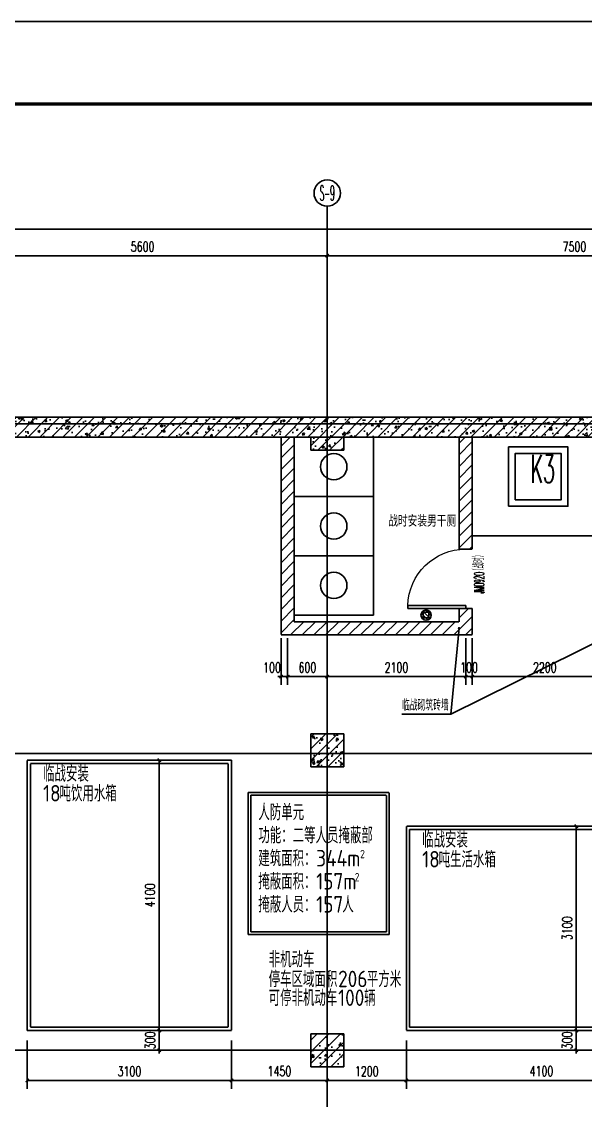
# Model space of a CAD drawing. Extents: x 0 to 2037025, y -2738621 to 0.
# Drawn here: x 983848 to 992400, y -1365223 to -1348863 of the extents above; entities that cross this region are included whole.
import ezdxf
from ezdxf.enums import TextEntityAlignment as Align

# ---------------------------------------------------------------- set-up
doc = ezdxf.new("R2010")
doc.units = 0
doc.header["$LTSCALE"] = 10
doc.header["$MEASUREMENT"] = 0
doc.linetypes.add('DASH', pattern=[0.35, 0.25, -0.1])
doc.linetypes.add('DOTE', pattern=[2.42, 2, -0.2, 0.02, -0.2])
for name, color, linetype in [('AXIS', 3, 'Continuous'), ('AXIS_TEXT', 7, 'Continuous'), ('COLUMN', 4, 'Continuous'), ('DOTE', 1, 'DOTE'), ('GPS-人防排水', 4, 'Continuous'), ('PUB_HATCH', 252, 'Continuous'), ('PUB_TEXT', 7, 'Continuous'), ('PUB_TITLE', 4, 'Continuous'), ('WALL', 4, 'Continuous'), ('water', 2, 'Continuous'), ('Z-战时开', 44, 'Continuous'), ('人防-平时', 170, 'Continuous'), ('人防-砌筑墙', 4, 'Continuous'), ('图框', 142, 'Continuous'), ('批量导出图层', 1, 'Continuous')]:
    doc.layers.add(name, color=color, linetype=linetype)
doc.styles.add('_TCH_AXIS', font='COMPLEX', dxfattribs={"bigfont": 'GBCBIG'})
doc.styles.add('_TCH_DIM', font='SIMPLEX.shx', dxfattribs={"width": 0.7, "bigfont": 'GBCBIG.shx'})
doc.styles.add('_TCH_DIM_T3', font='simplex_.ttf', dxfattribs={"width": 0.705882, "bigfont": 'GBCBIG'})
doc.styles.add('_TCH_DIM_T3_T3', font='SIMPLEX', dxfattribs={"width": 0.49827, "bigfont": 'GBCBIG'})
doc.styles.add('COMPLEX', font='COMPLEX')
doc.styles.add('HZ1', font='ZSM.shx', dxfattribs={"width": 0.7, "bigfont": 'HZTXT.shx'})
doc.styles.get("Standard").update_dxf_attribs({"font": 'gbenor.shx', "bigfont": 'gbcbig.shx'})
doc.dimstyles.new('_TCH_ARCH&&50', dxfattribs={"dimtxt": 148.75, "dimasz": 50, "dimexe": 125, "dimexo": 150, "dimgap": 63.125, "dimtad": 1, "dimdec": 0, "dimzin": 0, "dimdsep": 46, "dimtxsty": '_TCH_DIM_T3', "dimblk": 'ARCHTICK', "dimcen": 0.09, "dimclrt": 7, "dimazin": 2, "dimtfac": 1, "dimtdec": 0, "dimtix": 1, "dimtmove": 2, "dimatfit": 3, "dimfxl": 0, "dimtolj": 1, "dimtzin": 0, "dimarcsym": 0})
pattern_1 = [(45, (0, 0), (-88.388348, 88.388348), []), (50, (0, 0), (358.63009, -31.37607), [37.5, -412.5]), (355, (0, 0), (-69.37567, 376.09607), [30, -330]), (100.4514, (29.9, -2.6), (289.25469, 344.71977), [31.870095, -350.571056]), (46.1842, (0, 100), (533.62052, -82.75951), [56.25, -618.75]), (96.6356, (44.47, 93.1), (467.33135, 487.05894), [47.80514, -525.8565]), (351.1842, (0, 100), (467.33097, 487.0593), [45, -495]), (21, (50, 75), (298.453526, -201.309445), [37.5, -412.5]), (326, (50, 75), (121.657666, 362.57502), [30, -330]), (71.4514, (74.87, 58.22), (420.111314, 161.26525), [31.870095, -350.571056]), (37.5, (0, 0), (6.079928, 166.446927), [0, -326, 0, -335, 0, -331.25]), (7.5, (0, 0), (131.534769, 197.205856), [0, -191, 0, -318.5, 0, -126.25]), (327.5, (-111.5, 0), (266.911218, -11.277436), [0, -125, 0, -390, 0, -517.5]), (317.5, (-161.5, 0), (291.593085, 50.05249), [0, -162.5, 0, -259, 0, -367.5])]
pattern_2 = [(45, (0, 89.76), (-88.388383, 88.388383), [])]

# ---------------------------------------------------------------- blocks, each defined once
blk = doc.blocks.new('A$C3C2C7D95')
at = {"layer": 'Z-战时开'}
blk.add_lwpolyline([(-100, -900), (-100, 0), (-1300, 0), (-1300, -900)], close=True, dxfattribs=at)
blk.add_circle((-700, -450), 200, dxfattribs=at)
blk = doc.blocks.new('图框A0')
at = {"layer": '图框'}
blk.add_lwpolyline([(0, 0), (0, 84100), (118900, 84100), (118900, 0)], close=True, dxfattribs=at)
at = {"layer": '图框', "const_width": 100}
blk.add_lwpolyline([(2500, 1000), (117900, 1000), (117900, 83100), (2500, 83100)], close=True, dxfattribs=at)
blk = doc.blocks.new('防爆地漏')
at = {"layer": 'GPS-人防排水'}
h = blk.add_hatch(dxfattribs=at)
h.set_pattern_fill('ANSI31', color=256, scale=414.056448, angle=90, style=0)
h.set_pattern_definition([(135, (-302468.235, -1955036.53), (-36.5977653, -36.5977653), [])])
edge = h.paths.add_edge_path()
edge.add_arc((0, 0), 104, 90, 450)
for p, q in [((56, 59), (-59, 59)), ((-59, 59), (-59, -56)), ((56, -56), (56, 59)), ((-59, -56), (56, -56))]:
    blk.add_line(p, q, dxfattribs=at)
blk.add_circle((0, 0), 104, dxfattribs=at)
blk = doc.blocks.new('A$C3A9412D5')
at = {"layer": 'GPS-人防排水', "xscale": 0.75, "yscale": 0.75, "zscale": 0.75}
blk.add_blockref('防爆地漏', (14000, 10100), dxfattribs=at)
blk = doc.blocks.new('_ArchTick')
at = {"color": 0, "linetype": 'ByBlock', "const_width": 0.4}
blk.add_lwpolyline([(-0.5, -0.5), (0.5, 0.5)], dxfattribs=at)
blk = doc.blocks.new('*D330')
at = {"layer": 'Defpoints', "color": 0, "transparency": 16777216}
for p in [(991734, -1361063), (992262, -1361063), (991734, -1364163)]:
    blk.add_point(p, dxfattribs=at)
at = {"layer": 'Z-战时开', "color": 0, "lineweight": -2, "transparency": 16777216}
for p, q in [((991884, -1361063), (992387, -1361063)), ((992262, -1364163), (992262, -1361063)), ((991884, -1364163), (992387, -1364163))]:
    blk.add_line(p, q, dxfattribs=at)
at = {"layer": 'Z-战时开', "color": 0, "lineweight": -2, "transparency": 16777216, "xscale": 50, "yscale": 50, "zscale": 50}
for p, rotation in [((992262, -1361063), 90), ((992262, -1364163), 270)]:
    blk.add_blockref('_ArchTick', p, dxfattribs=dict(at, rotation=rotation))
at = {"layer": 'Z-战时开', "color": 7, "transparency": 16777216, "insert": (992124, -1362613), "char_height": 148.8, "attachment_point": 5, "rotation": 90, "style": '_TCH_DIM_T3'}
blk.add_mtext('\\A1;3100', dxfattribs=at)
blk = doc.blocks.new('*D331')
at = {"layer": 'Defpoints', "color": 0, "transparency": 16777216}
for p in [(991734, -1364163), (992262, -1364163), (991734, -1364463)]:
    blk.add_point(p, dxfattribs=at)
at = {"layer": 'Z-战时开', "color": 0, "lineweight": -2, "transparency": 16777216}
for p, q in [((991884, -1364163), (992387, -1364163)), ((992262, -1364163), (992262, -1364113)), ((992262, -1364463), (992262, -1364163)), ((991884, -1364463), (992387, -1364463)), ((992262, -1364463), (992262, -1364513))]:
    blk.add_line(p, q, dxfattribs=at)
at = {"layer": 'Z-战时开', "color": 0, "lineweight": -2, "transparency": 16777216, "xscale": 50, "yscale": 50, "zscale": 50}
for p, rotation in [((992262, -1364163), 270), ((992262, -1364463), 90)]:
    blk.add_blockref('_ArchTick', p, dxfattribs=dict(at, rotation=rotation))
at = {"layer": 'Z-战时开', "color": 7, "transparency": 16777216, "insert": (992124, -1364313), "char_height": 148.8, "attachment_point": 5, "rotation": 90, "style": '_TCH_DIM_T3'}
blk.add_mtext('\\A1;300', dxfattribs=at)
blk = doc.blocks.new('*D332')
at = {"layer": 'Defpoints', "color": 0, "transparency": 16777216}
for p in [(985484, -1360063), (985937, -1360063), (985484, -1364163)]:
    blk.add_point(p, dxfattribs=at)
at = {"layer": 'Z-战时开', "color": 0, "lineweight": -2, "transparency": 16777216}
for p, q in [((985634, -1360063), (986062, -1360063)), ((985937, -1364163), (985937, -1360063)), ((985634, -1364163), (986062, -1364163))]:
    blk.add_line(p, q, dxfattribs=at)
at = {"layer": 'Z-战时开', "color": 0, "lineweight": -2, "transparency": 16777216, "xscale": 50, "yscale": 50, "zscale": 50}
for p, rotation in [((985937, -1360063), 90), ((985937, -1364163), 270)]:
    blk.add_blockref('_ArchTick', p, dxfattribs=dict(at, rotation=rotation))
at = {"layer": 'Z-战时开', "color": 7, "transparency": 16777216, "insert": (985797, -1362113), "char_height": 148.8, "attachment_point": 5, "rotation": 90, "style": '_TCH_DIM_T3'}
blk.add_mtext('\\A1;4100', dxfattribs=at)
blk = doc.blocks.new('*D333')
at = {"layer": 'Defpoints', "color": 0, "transparency": 16777216}
for p in [(985484, -1364163), (985937, -1364163), (985484, -1364463)]:
    blk.add_point(p, dxfattribs=at)
at = {"layer": 'Z-战时开', "color": 0, "lineweight": -2, "transparency": 16777216}
for p, q in [((985634, -1364163), (986062, -1364163)), ((985937, -1364163), (985937, -1364113)), ((985937, -1364463), (985937, -1364163)), ((985634, -1364463), (986062, -1364463)), ((985937, -1364463), (985937, -1364513))]:
    blk.add_line(p, q, dxfattribs=at)
at = {"layer": 'Z-战时开', "color": 0, "lineweight": -2, "transparency": 16777216, "xscale": 50, "yscale": 50, "zscale": 50}
for p, rotation in [((985937, -1364163), 270), ((985937, -1364463), 90)]:
    blk.add_blockref('_ArchTick', p, dxfattribs=dict(at, rotation=rotation))
at = {"layer": 'Z-战时开', "color": 7, "transparency": 16777216, "insert": (985799, -1364313), "char_height": 148.8, "attachment_point": 5, "rotation": 90, "style": '_TCH_DIM_T3'}
blk.add_mtext('\\A1;300', dxfattribs=at)
blk = doc.blocks.new('*D334')
at = {"layer": 'Defpoints', "color": 0, "transparency": 16777216}
for p in [(983934, -1364163), (987034, -1364163), (987034, -1364920)]:
    blk.add_point(p, dxfattribs=at)
at = {"layer": 'Z-战时开', "color": 0, "lineweight": -2, "transparency": 16777216}
for p, q in [((983934, -1364313), (983934, -1365045)), ((987034, -1364313), (987034, -1365045)), ((983934, -1364920), (987034, -1364920))]:
    blk.add_line(p, q, dxfattribs=at)
at = {"layer": 'Z-战时开', "color": 0, "lineweight": -2, "transparency": 16777216, "xscale": 50, "yscale": 50, "zscale": 50, "rotation": 180}
blk.add_blockref('_ArchTick', (983934, -1364920), dxfattribs=at)
at = {"layer": 'Z-战时开', "color": 0, "lineweight": -2, "transparency": 16777216, "xscale": 50, "yscale": 50, "zscale": 50}
blk.add_blockref('_ArchTick', (987034, -1364920), dxfattribs=at)
at = {"layer": 'Z-战时开', "color": 7, "transparency": 16777216, "insert": (985484, -1364782), "char_height": 148.8, "attachment_point": 5, "style": '_TCH_DIM_T3'}
blk.add_mtext('\\A1;3100', dxfattribs=at)
blk = doc.blocks.new('*D335')
at = {"layer": 'Defpoints', "color": 0, "transparency": 16777216}
for p in [(987034, -1364163), (988484, -1364163), (988484, -1364920)]:
    blk.add_point(p, dxfattribs=at)
at = {"layer": 'Z-战时开', "color": 0, "lineweight": -2, "transparency": 16777216}
for p, q in [((987034, -1364313), (987034, -1365045)), ((988484, -1364313), (988484, -1365045)), ((987034, -1364920), (988484, -1364920))]:
    blk.add_line(p, q, dxfattribs=at)
at = {"layer": 'Z-战时开', "color": 0, "lineweight": -2, "transparency": 16777216, "xscale": 50, "yscale": 50, "zscale": 50, "rotation": 180}
blk.add_blockref('_ArchTick', (987034, -1364920), dxfattribs=at)
at = {"layer": 'Z-战时开', "color": 0, "lineweight": -2, "transparency": 16777216, "xscale": 50, "yscale": 50, "zscale": 50}
blk.add_blockref('_ArchTick', (988484, -1364920), dxfattribs=at)
at = {"layer": 'Z-战时开', "color": 7, "transparency": 16777216, "insert": (987759, -1364780), "char_height": 148.8, "attachment_point": 5, "style": '_TCH_DIM_T3'}
blk.add_mtext('\\A1;1450', dxfattribs=at)
blk = doc.blocks.new('*D336')
at = {"layer": 'Defpoints', "color": 0, "transparency": 16777216}
for p in [(988484, -1364163), (989684, -1364163), (989684, -1364920)]:
    blk.add_point(p, dxfattribs=at)
at = {"layer": 'Z-战时开', "color": 0, "lineweight": -2, "transparency": 16777216}
for p, q in [((988484, -1364313), (988484, -1365045)), ((989684, -1364313), (989684, -1365045)), ((988484, -1364920), (989684, -1364920))]:
    blk.add_line(p, q, dxfattribs=at)
at = {"layer": 'Z-战时开', "color": 0, "lineweight": -2, "transparency": 16777216, "xscale": 50, "yscale": 50, "zscale": 50, "rotation": 180}
blk.add_blockref('_ArchTick', (988484, -1364920), dxfattribs=at)
at = {"layer": 'Z-战时开', "color": 0, "lineweight": -2, "transparency": 16777216, "xscale": 50, "yscale": 50, "zscale": 50}
blk.add_blockref('_ArchTick', (989684, -1364920), dxfattribs=at)
at = {"layer": 'Z-战时开', "color": 7, "transparency": 16777216, "insert": (989084, -1364782), "char_height": 148.8, "attachment_point": 5, "style": '_TCH_DIM_T3'}
blk.add_mtext('\\A1;1200', dxfattribs=at)
blk = doc.blocks.new('*D337')
at = {"layer": 'Defpoints', "color": 0, "transparency": 16777216}
for p in [(989684, -1364163), (993784, -1364163), (993784, -1364920)]:
    blk.add_point(p, dxfattribs=at)
at = {"layer": 'Z-战时开', "color": 0, "lineweight": -2, "transparency": 16777216}
for p, q in [((989684, -1364313), (989684, -1365045)), ((993784, -1364313), (993784, -1365045)), ((989684, -1364920), (993784, -1364920))]:
    blk.add_line(p, q, dxfattribs=at)
at = {"layer": 'Z-战时开', "color": 0, "lineweight": -2, "transparency": 16777216, "xscale": 50, "yscale": 50, "zscale": 50, "rotation": 180}
blk.add_blockref('_ArchTick', (989684, -1364920), dxfattribs=at)
at = {"layer": 'Z-战时开', "color": 0, "lineweight": -2, "transparency": 16777216, "xscale": 50, "yscale": 50, "zscale": 50}
blk.add_blockref('_ArchTick', (993784, -1364920), dxfattribs=at)
at = {"layer": 'Z-战时开', "color": 7, "transparency": 16777216, "insert": (991734, -1364780), "char_height": 148.8, "attachment_point": 5, "style": '_TCH_DIM_T3'}
blk.add_mtext('\\A1;4100', dxfattribs=at)
blk = doc.blocks.new('*D706')
at = {"layer": 'Defpoints', "color": 0, "transparency": 16777216}
for p in [(987784, -1358063), (987884, -1358063), (987884, -1358796)]:
    blk.add_point(p, dxfattribs=at)
at = {"layer": 'Z-战时开', "color": 0, "lineweight": -2, "transparency": 16777216}
for p, q in [((987784, -1358213), (987784, -1358921)), ((987884, -1358213), (987884, -1358921)), ((987784, -1358796), (987734, -1358796)), ((987784, -1358796), (987884, -1358796)), ((987884, -1358796), (987934, -1358796))]:
    blk.add_line(p, q, dxfattribs=at)
at = {"layer": 'Z-战时开', "color": 0, "lineweight": -2, "transparency": 16777216, "xscale": 50, "yscale": 50, "zscale": 50}
blk.add_blockref('_ArchTick', (987784, -1358796), dxfattribs=at)
at = {"layer": 'Z-战时开', "color": 0, "lineweight": -2, "transparency": 16777216, "xscale": 50, "yscale": 50, "zscale": 50, "rotation": 180}
blk.add_blockref('_ArchTick', (987884, -1358796), dxfattribs=at)
at = {"layer": 'Z-战时开', "color": 7, "transparency": 16777216, "insert": (987646, -1358658), "char_height": 148.8, "attachment_point": 5, "style": '_TCH_DIM_T3'}
blk.add_mtext('\\A1;100', dxfattribs=at)
blk = doc.blocks.new('*D707')
at = {"layer": 'Defpoints', "color": 0, "transparency": 16777216}
for p in [(987884, -1358063), (988484, -1358063), (988484, -1358796)]:
    blk.add_point(p, dxfattribs=at)
at = {"layer": 'Z-战时开', "color": 0, "lineweight": -2, "transparency": 16777216}
for p, q in [((987884, -1358213), (987884, -1358921)), ((988484, -1358213), (988484, -1358921)), ((987884, -1358796), (988484, -1358796))]:
    blk.add_line(p, q, dxfattribs=at)
at = {"layer": 'Z-战时开', "color": 0, "lineweight": -2, "transparency": 16777216, "xscale": 50, "yscale": 50, "zscale": 50, "rotation": 180}
blk.add_blockref('_ArchTick', (987884, -1358796), dxfattribs=at)
at = {"layer": 'Z-战时开', "color": 0, "lineweight": -2, "transparency": 16777216, "xscale": 50, "yscale": 50, "zscale": 50}
blk.add_blockref('_ArchTick', (988484, -1358796), dxfattribs=at)
at = {"layer": 'Z-战时开', "color": 7, "transparency": 16777216, "insert": (988184, -1358657), "char_height": 148.8, "attachment_point": 5, "style": '_TCH_DIM_T3'}
blk.add_mtext('\\A1;600', dxfattribs=at)
blk = doc.blocks.new('*D708')
at = {"layer": 'Defpoints', "color": 0, "transparency": 16777216}
for p in [(988484, -1358063), (990584, -1358063), (990584, -1358796)]:
    blk.add_point(p, dxfattribs=at)
at = {"layer": 'Z-战时开', "color": 0, "lineweight": -2, "transparency": 16777216}
for p, q in [((988484, -1358213), (988484, -1358921)), ((990584, -1358213), (990584, -1358921)), ((988484, -1358796), (990584, -1358796))]:
    blk.add_line(p, q, dxfattribs=at)
at = {"layer": 'Z-战时开', "color": 0, "lineweight": -2, "transparency": 16777216, "xscale": 50, "yscale": 50, "zscale": 50, "rotation": 180}
blk.add_blockref('_ArchTick', (988484, -1358796), dxfattribs=at)
at = {"layer": 'Z-战时开', "color": 0, "lineweight": -2, "transparency": 16777216, "xscale": 50, "yscale": 50, "zscale": 50}
blk.add_blockref('_ArchTick', (990584, -1358796), dxfattribs=at)
at = {"layer": 'Z-战时开', "color": 7, "transparency": 16777216, "insert": (989534, -1358657), "char_height": 148.8, "attachment_point": 5, "style": '_TCH_DIM_T3'}
blk.add_mtext('\\A1;2100', dxfattribs=at)
blk = doc.blocks.new('*D709')
at = {"layer": 'Defpoints', "color": 0, "transparency": 16777216}
for p in [(990584, -1358063), (990684, -1358063), (990684, -1358796)]:
    blk.add_point(p, dxfattribs=at)
at = {"layer": 'Z-战时开', "color": 0, "lineweight": -2, "transparency": 16777216}
for p, q in [((990584, -1358213), (990584, -1358921)), ((990684, -1358213), (990684, -1358921)), ((990584, -1358796), (990534, -1358796)), ((990584, -1358796), (990684, -1358796)), ((990684, -1358796), (990734, -1358796))]:
    blk.add_line(p, q, dxfattribs=at)
at = {"layer": 'Z-战时开', "color": 0, "lineweight": -2, "transparency": 16777216, "xscale": 50, "yscale": 50, "zscale": 50}
blk.add_blockref('_ArchTick', (990584, -1358796), dxfattribs=at)
at = {"layer": 'Z-战时开', "color": 0, "lineweight": -2, "transparency": 16777216, "xscale": 50, "yscale": 50, "zscale": 50, "rotation": 180}
blk.add_blockref('_ArchTick', (990684, -1358796), dxfattribs=at)
at = {"layer": 'Z-战时开', "color": 7, "transparency": 16777216, "insert": (990634, -1358657), "char_height": 148.8, "attachment_point": 5, "style": '_TCH_DIM_T3'}
blk.add_mtext('\\A1;100', dxfattribs=at)
blk = doc.blocks.new('*D710')
at = {"layer": 'Defpoints', "color": 0, "transparency": 16777216}
for p in [(990684, -1358063), (992884, -1358063), (992884, -1358796)]:
    blk.add_point(p, dxfattribs=at)
at = {"layer": 'Z-战时开', "color": 0, "lineweight": -2, "transparency": 16777216}
for p, q in [((990684, -1358213), (990684, -1358921)), ((992884, -1358213), (992884, -1358921)), ((990684, -1358796), (992884, -1358796))]:
    blk.add_line(p, q, dxfattribs=at)
at = {"layer": 'Z-战时开', "color": 0, "lineweight": -2, "transparency": 16777216, "xscale": 50, "yscale": 50, "zscale": 50, "rotation": 180}
blk.add_blockref('_ArchTick', (990684, -1358796), dxfattribs=at)
at = {"layer": 'Z-战时开', "color": 0, "lineweight": -2, "transparency": 16777216, "xscale": 50, "yscale": 50, "zscale": 50}
blk.add_blockref('_ArchTick', (992884, -1358796), dxfattribs=at)
at = {"layer": 'Z-战时开', "color": 7, "transparency": 16777216, "insert": (991784, -1358657), "char_height": 148.8, "attachment_point": 5, "style": '_TCH_DIM_T3'}
blk.add_mtext('\\A1;2200', dxfattribs=at)
blk = doc.blocks.new('*D751')
at = {"layer": 'AXIS', "color": 0, "lineweight": -2, "transparency": 16777216}
for p, q in [((982884, -1353513), (982884, -1352288)), ((988484, -1353513), (988484, -1352288)), ((982884, -1352413), (988484, -1352413))]:
    blk.add_line(p, q, dxfattribs=at)
at = {"layer": 'Defpoints', "color": 0, "transparency": 16777216}
for p in [(988484, -1352413), (982884, -1353663), (988484, -1353663)]:
    blk.add_point(p, dxfattribs=at)
at = {"layer": 'AXIS', "color": 0, "lineweight": -2, "transparency": 16777216, "xscale": 50, "yscale": 50, "zscale": 50, "rotation": 180}
blk.add_blockref('_ArchTick', (982884, -1352413), dxfattribs=at)
at = {"layer": 'AXIS', "color": 0, "lineweight": -2, "transparency": 16777216, "xscale": 50, "yscale": 50, "zscale": 50}
blk.add_blockref('_ArchTick', (988484, -1352413), dxfattribs=at)
at = {"layer": 'AXIS', "color": 7, "transparency": 16777216, "insert": (985684, -1352275), "char_height": 148.8, "attachment_point": 5, "style": '_TCH_DIM_T3'}
blk.add_mtext('\\A1;5600', dxfattribs=at)
blk = doc.blocks.new('*D752')
at = {"layer": 'AXIS', "color": 0, "lineweight": -2, "transparency": 16777216}
for p, q in [((988484, -1353513), (988484, -1352288)), ((995984, -1353513), (995984, -1352288)), ((988484, -1352413), (995984, -1352413))]:
    blk.add_line(p, q, dxfattribs=at)
at = {"layer": 'Defpoints', "color": 0, "transparency": 16777216}
for p in [(995984, -1352413), (988484, -1353663), (995984, -1353663)]:
    blk.add_point(p, dxfattribs=at)
at = {"layer": 'AXIS', "color": 0, "lineweight": -2, "transparency": 16777216, "xscale": 50, "yscale": 50, "zscale": 50, "rotation": 180}
blk.add_blockref('_ArchTick', (988484, -1352413), dxfattribs=at)
at = {"layer": 'AXIS', "color": 0, "lineweight": -2, "transparency": 16777216, "xscale": 50, "yscale": 50, "zscale": 50}
blk.add_blockref('_ArchTick', (995984, -1352413), dxfattribs=at)
at = {"layer": 'AXIS', "color": 7, "transparency": 16777216, "insert": (992234, -1352275), "char_height": 148.8, "attachment_point": 5, "style": '_TCH_DIM_T3'}
blk.add_mtext('\\A1;7500', dxfattribs=at)
blk = doc.blocks.new('*D754')
at = {"layer": 'AXIS', "color": 0, "lineweight": -2, "transparency": 16777216}
for p, q in [((962184, -1353513), (962184, -1351888)), ((996084, -1353513), (996084, -1351888)), ((962184, -1352013), (996084, -1352013))]:
    blk.add_line(p, q, dxfattribs=at)
at = {"layer": 'Defpoints', "color": 0, "transparency": 16777216}
for p in [(996084, -1352013), (962184, -1353663), (996084, -1353663)]:
    blk.add_point(p, dxfattribs=at)
at = {"layer": 'AXIS', "color": 0, "lineweight": -2, "transparency": 16777216, "xscale": 50, "yscale": 50, "zscale": 50, "rotation": 180}
blk.add_blockref('_ArchTick', (962184, -1352013), dxfattribs=at)
at = {"layer": 'AXIS', "color": 0, "lineweight": -2, "transparency": 16777216, "xscale": 50, "yscale": 50, "zscale": 50}
blk.add_blockref('_ArchTick', (996084, -1352013), dxfattribs=at)
at = {"layer": 'AXIS', "color": 7, "transparency": 16777216, "insert": (979134, -1351875), "char_height": 148.8, "attachment_point": 5, "style": '_TCH_DIM_T3'}
blk.add_mtext('\\A1;33900', dxfattribs=at)
blk = doc.blocks.new('$DorLib2D$00000001')
for p, q in [((0.45, 0.975), (0.5, 0.975)), ((0.45, 0), (0.45, 0.975)), ((0.5, 0), (0.5, 0.975)), ((0.5, 0), (0.45, 0))]:
    blk.add_line(p, q)
at = {"lineweight": 13}
blk.add_arc((0.475, 0), 0.975, 91.4693, 180, dxfattribs=at)
blk = doc.blocks.new('_AXISO')
blk.add_circle((0, 0), 0.5)
at = {"layer": 'AXIS_TEXT', "style": 'COMPLEX', "width": 1.041667}
blk.add_attdef('A', text='', height=0.56, dxfattribs=at).set_placement((-0.25, -0.28), (0.25, -0.28), align=Align.FIT)

msp = doc.modelspace()

# ---------------------------------------------------------------- hatches: boundary and pattern name
at = {"layer": 'PUB_HATCH'}
h = msp.add_hatch(dxfattribs=at)
h.set_pattern_fill('钢筋混凝土', color=256, scale=50, style=0)
h.set_pattern_definition(pattern_1)
h.paths.add_polyline_path([(988233.9, -1355163.1), (988233.9, -1354863.1), (980983.9, -1354863.1), (980983.9, -1355163.1)])
h = msp.add_hatch(dxfattribs=at)
h.set_pattern_fill('钢筋混凝土', color=256, scale=50, style=0)
h.set_pattern_definition(pattern_1)
h.paths.add_polyline_path([(988233.9, -1355363.1), (988733.9, -1355363.1), (988733.9, -1354863.1), (988233.9, -1354863.1)])
h = msp.add_hatch(dxfattribs=at)
h.set_pattern_fill('钢筋混凝土', color=256, scale=50, style=0)
h.set_pattern_definition(pattern_1)
h.paths.add_polyline_path([(995583.9, -1355163.1), (995583.9, -1354863.1), (988733.9, -1354863.1), (988733.9, -1355163.1)])
at = {"layer": 'PUB_HATCH', "linetype": 'DASH'}
h = msp.add_hatch(dxfattribs=at)
h.set_pattern_fill('普通砖', color=256, scale=50, style=0)
h.set_pattern_definition(pattern_2)
h.paths.add_polyline_path([(987783.9, -1358163.1), (987983.9, -1357963.1), (987983.9, -1355163.1), (987783.9, -1355163.1)])
h = msp.add_hatch(dxfattribs=at)
h.set_pattern_fill('普通砖', color=256, scale=50, style=0)
h.set_pattern_definition(pattern_2)
h.paths.add_polyline_path([(990483.9, -1355163.1), (990483.9, -1356863.1), (990683.9, -1356863.1), (990683.9, -1355163.1)])
h = msp.add_hatch(dxfattribs=at)
h.set_pattern_fill('普通砖', color=256, scale=50, style=0)
h.set_pattern_definition(pattern_2)
h.paths.add_polyline_path([(990683.9, -1358163.1), (990683.9, -1357763.1), (990483.9, -1357763.1), (990483.9, -1357963.1)])
h = msp.add_hatch(dxfattribs=at)
h.set_pattern_fill('普通砖', color=256, scale=50, style=0)
h.set_pattern_definition(pattern_2)
h.paths.add_polyline_path([(987983.9, -1357963.1), (987783.9, -1358163.1), (990683.9, -1358163.1), (990483.9, -1357963.1)])
at = {"layer": 'PUB_HATCH'}
h = msp.add_hatch(dxfattribs=at)
h.set_pattern_fill('钢筋混凝土', color=256, scale=50, style=0)
h.set_pattern_definition(pattern_1)
h.paths.add_polyline_path([(988233.9, -1360163.1), (988733.9, -1360163.1), (988733.9, -1359663.1), (988233.9, -1359663.1)])
h = msp.add_hatch(dxfattribs=at)
h.set_pattern_fill('钢筋混凝土', color=256, scale=50, style=0)
h.set_pattern_definition(pattern_1)
h.paths.add_polyline_path([(988233.9, -1364713.1), (988733.9, -1364713.1), (988733.9, -1364213.1), (988233.9, -1364213.1)])

# ---------------------------------------------------------------- linework, layer by layer
at = {"layer": 'AXIS'}
msp.add_line((988483.9, -1353663.1), (988483.9, -1351663.1), dxfattribs=at)
at = {"layer": 'COLUMN'}
for p, q in [((988733.9, -1354863.1), (988233.9, -1354863.1)), ((988233.9, -1355163.1), (988233.9, -1355363.1)), ((988733.9, -1355363.1), (988733.9, -1355163.1)), ((988233.9, -1355363.1), (988733.9, -1355363.1)), ((988733.9, -1359663.1), (988233.9, -1359663.1)), ((988233.9, -1359663.1), (988233.9, -1360163.1)), ((988733.9, -1360163.1), (988733.9, -1359663.1)), ((988233.9, -1360163.1), (988733.9, -1360163.1)), ((988733.9, -1364213.1), (988233.9, -1364213.1)), ((988233.9, -1364213.1), (988233.9, -1364713.1)), ((988733.9, -1364713.1), (988733.9, -1364213.1)), ((988233.9, -1364713.1), (988733.9, -1364713.1))]:
    msp.add_line(p, q, dxfattribs=at)
at = {"layer": 'DOTE'}
for p, q in [((988483.9, -1371463.1), (988483.9, -1353463.1)), ((997483.9, -1354963.1), (960783.9, -1354963.1)), ((997483.9, -1359963.1), (960783.9, -1359963.1)), ((997483.9, -1364463.1), (960783.9, -1364463.1))]:
    msp.add_line(p, q, dxfattribs=at)
at = {"layer": 'PUB_TITLE'}
msp.add_lwpolyline([(958662.7, -1408312.9), (1000712.7, -1408312.9), (1000712.7, -1348862.9), (958662.7, -1348862.9)], close=True, dxfattribs=at)
at = {"layer": 'PUB_TITLE', "const_width": 50}
msp.add_lwpolyline([(959162.7, -1407812.9), (1000212.7, -1407812.9), (1000212.7, -1350112.9), (959162.7, -1350112.9)], close=True, dxfattribs=at)
at = {"layer": 'WALL'}
for p, q in [((980983.9, -1354863.1), (988233.9, -1354863.1)), ((988733.9, -1354863.1), (995583.9, -1354863.1)), ((980983.9, -1355163.1), (988233.9, -1355163.1)), ((988733.9, -1355163.1), (995583.9, -1355163.1))]:
    msp.add_line(p, q, dxfattribs=at)
at = {"layer": 'water'}
for points in [[(990683.9, -1356663.1), (990683.9, -1355163.1), (992683.9, -1355163.1), (992683.9, -1356663.1)], [(991233.9, -1356213.1), (991233.9, -1355313.1), (992133.9, -1355313.1), (992133.9, -1356213.1)], [(991333.9, -1356113.1), (991333.9, -1355413.1), (992033.9, -1355413.1), (992033.9, -1356113.1)]]:
    msp.add_lwpolyline(points, close=True, dxfattribs=at)
at = {"layer": 'Z-战时开'}
for p, q in [((990483.9, -1358063.1), (990357.2, -1359364.3)), ((992983.9, -1358063.1), (990357.2, -1359364.3)), ((990357.2, -1359364.3), (989617.8, -1359364.3))]:
    msp.add_line(p, q, dxfattribs=at)
at = {"layer": 'Z-战时开', "const_width": 20}
msp.add_lwpolyline([(990484.9, -1358053.2, 1), (990483, -1358073.1, 1)], format="xyb", close=True, dxfattribs=at)
at = {"layer": 'Z-战时开', "linetype": 'DASH'}
for points in [[(983933.9, -1360063.1), (983933.9, -1364163.1), (987033.9, -1364163.1), (987033.9, -1360063.1)], [(983983.9, -1360113.1), (983983.9, -1364113.1), (986983.9, -1364113.1), (986983.9, -1360113.1)], [(987283.9, -1362704.4), (989424, -1362704.4), (989424, -1360554.5), (987283.9, -1360554.5)], [(987323.9, -1362664.4), (989384, -1362664.4), (989384, -1360594.5), (987323.9, -1360594.5)], [(989683.9, -1361063.1), (989683.9, -1364163.1), (993783.9, -1364163.1), (993783.9, -1361063.1)], [(989733.9, -1361113.1), (989733.9, -1364113.1), (993733.9, -1364113.1), (993733.9, -1361113.1)]]:
    msp.add_lwpolyline(points, close=True, dxfattribs=at)
at = {"layer": '人防-砌筑墙', "linetype": 'DASH'}
for p, q in [((987783.9, -1358163.1), (987783.9, -1355163.1)), ((987783.9, -1355163.1), (987983.9, -1355163.1)), ((987983.9, -1357963.1), (987983.9, -1355163.1)), ((990483.9, -1355163.1), (990483.9, -1356863.1)), ((990683.9, -1355163.1), (990483.9, -1355163.1)), ((990683.9, -1356863.1), (990683.9, -1355163.1)), ((990483.9, -1356863.1), (990683.9, -1356863.1)), ((990683.9, -1357763.1), (990483.9, -1357763.1)), ((990483.9, -1357763.1), (990483.9, -1357963.1)), ((990683.9, -1358163.1), (990683.9, -1357763.1)), ((987983.9, -1357963.1), (990483.9, -1357963.1)), ((987783.9, -1358163.1), (990683.9, -1358163.1))]:
    msp.add_line(p, q, dxfattribs=at)
at = {"layer": '批量导出图层'}
msp.add_lwpolyline([(958662.7, -1348862.9), (1000712.7, -1348862.9), (1000712.7, -1408312.9), (958662.7, -1408312.9)], close=True, dxfattribs=at)

# ---------------------------------------------------------------- block references
at = {"xscale": 0.5, "yscale": 0.5, "zscale": 0.5, "rotation": 270}
msp.add_blockref('图框A0', (958662.7, -1348862.9), dxfattribs=at)
at = {"layer": 'AXIS'}
ref = msp.add_blockref('_AXISO', (988483.9, -1351463.1), dxfattribs=dict(at, xscale=400, yscale=400, zscale=400))
ref.add_attrib('A', 'S-9', dxfattribs={"layer": 'AXIS_TEXT', "height": 226.27, "style": '_TCH_AXIS', "width": 0.35}).set_placement((988370.8, -1351576.3), (988597.1, -1351576.3), align=Align.FIT)
at = {"layer": 'Z-战时开', "rotation": 180.0000000517558}
for p in [(987883.9, -1356063.1), (987883.9, -1356963.1), (987883.9, -1357863.1)]:
    msp.add_blockref('A$C3C2C7D95', p, dxfattribs=at)
at = {"layer": 'Z-战时开', "xscale": -900, "yscale": 900, "zscale": 200, "rotation": 90.00000000028982}
msp.add_blockref('$DorLib2D$00000001', (990583.9, -1357313.1), dxfattribs=at)
at = {"layer": '批量导出图层'}
msp.add_blockref('A$C3A9412D5', (975983.9, -1367963.1), dxfattribs=at)

# ---------------------------------------------------------------- texts
at = {"layer": 'PUB_TEXT', "style": '_TCH_DIM', "width": 0.7}
msp.add_text('临战砌筑砖墙', height=168.79, dxfattribs=at).set_placement((989617.8, -1359311.8))
at = {"layer": 'water', "style": '_TCH_DIM', "width": 0.494118}
msp.add_text('K3', height=425, rotation=0, dxfattribs=at).set_placement((991568, -1355858.1))
at = {"layer": 'Z-战时开', "style": 'HZ1', "width": 0.7}
msp.add_text('战时安装男干厕', height=175, dxfattribs=at).set_placement((989410.3, -1356522.5))
at = {"layer": 'Z-战时开', "style": '_TCH_DIM_T3_T3'}
for s, height, width, p in [('（战时）', 168.79, 0.49827, (990862.6, -1357239.3)), ('JM0920', 148.75, 0.35172, (990862.6, -1357538.3))]:
    msp.add_text(s, height=height, rotation=90, dxfattribs=dict(at, width=width)).set_placement(p)
at = {"layer": 'Z-战时开'}
for s, height, p in [('临战安装', 241.13, (984173.8, -1360390)), ('18', 250, (984173.8, -1360689.8)), ('吨饮用水箱', 241.13, (984423.8, -1360689.8)), ('人防单元', 241.13, (987439.1, -1360974.6)), ('功能：二等人员掩蔽部', 241.13, (987439.1, -1361324.6)), ('临战安装', 241.13, (989923.8, -1361390)), ('建筑面积：', 241.13, (987439.1, -1361674.6)), ('344m', 250, (988316.8, -1361674.6)), ('2', 125, (988983.5, -1361549.6)), ('18', 250, (989923.8, -1361689.8)), ('吨生活水箱', 241.13, (990173.8, -1361689.8)), ('掩蔽面积：', 241.13, (987439.1, -1362024.6)), ('157m', 250, (988316.8, -1362024.6)), ('2', 125, (988900.1, -1361899.6)), ('掩蔽人员：', 241.13, (987439.1, -1362374.6)), ('157', 250, (988316.8, -1362374.6)), ('人', 241.1, (988712.6, -1362374.6))]:
    msp.add_text(s, height=height, dxfattribs=at).set_placement(p)
at = {"layer": '人防-平时'}
for s, height, p in [('非机动车', 241.13, (987595.6, -1363205.7)), ('停车区域面积', 241.13, (987595.6, -1363505.5)), ('206', 250, (988648.8, -1363505.5)), ('平方米', 241.13, (989086.3, -1363505.5)), ('可停非机动车', 241.13, (987595.6, -1363790.4)), ('100', 250, (988648.8, -1363790.4)), ('辆', 241.1, (989044.6, -1363790.4))]:
    msp.add_text(s, height=height, dxfattribs=at).set_placement(p)

# ---------------------------------------------------------------- dimensions: what is measured, and where the dimension line sits
at = {"layer": 'AXIS'}
for p1, p2, distance, picture, middle in [((962183.9, -1353663.1), (996083.9, -1353663.1), 1650, '*D754', (979133.9, -1351874.9)), ((982883.9, -1353663.1), (988483.9, -1353663.1), 1250, '*D751', (985683.9, -1352274.9)), ((988483.9, -1353663.1), (995983.9, -1353663.1), 1250, '*D752', (992233.9, -1352274.9))]:
    dim = msp.add_aligned_dim(p1=p1, p2=p2, distance=distance, dimstyle='_TCH_ARCH&&50', dxfattribs=at)
    dim.commit()
    dim.dimension.update_dxf_attribs({"geometry": picture, "text_midpoint": middle})
at = {"layer": 'Z-战时开'}
dim = msp.add_linear_dim(base=(987883.9, -1358795.5), p1=(987783.9, -1358063.1), p2=(987883.9, -1358063.1), angle=0, dimstyle='_TCH_ARCH&&50', dxfattribs=at)
dim.commit()
dim.dimension.update_dxf_attribs({"geometry": '*D706', "text_midpoint": (987646.4, -1358658), "dimtype": 129})
for p1, p2, distance, picture, middle in [((987883.9, -1358063.1), (988483.9, -1358063.1), -732.4, '*D707', (988183.9, -1358657.4)), ((988483.9, -1358063.1), (990583.9, -1358063.1), -732.4, '*D708', (989533.9, -1358657.4)), ((990583.9, -1358063.1), (990683.9, -1358063.1), -732.4, '*D709', (990633.9, -1358657.4)), ((990683.9, -1358063.1), (992883.9, -1358063.1), -732.4, '*D710', (991783.9, -1358657.4)), ((985483.9, -1364163.1), (985483.9, -1360063.1), -453.3, '*D332', (985797.3, -1362113.1)), ((991733.9, -1364163.1), (991733.9, -1361063.1), -528, '*D330', (992123.8, -1362613.1)), ((983933.9, -1364163.1), (987033.9, -1364163.1), -756.6, '*D334', (985483.9, -1364781.6)), ((985483.9, -1364463.1), (985483.9, -1364163.1), -453.3, '*D333', (985799, -1364313.1)), ((987033.9, -1364163.1), (988483.9, -1364163.1), -756.6, '*D335', (987758.9, -1364779.9)), ((988483.9, -1364163.1), (989683.9, -1364163.1), -756.6, '*D336', (989083.9, -1364781.6)), ((989683.9, -1364163.1), (993783.9, -1364163.1), -756.6, '*D337', (991733.9, -1364779.9)), ((991733.9, -1364463.1), (991733.9, -1364163.1), -528, '*D331', (992123.8, -1364313.1))]:
    dim = msp.add_aligned_dim(p1=p1, p2=p2, distance=distance, dimstyle='_TCH_ARCH&&50', dxfattribs=at)
    dim.commit()
    dim.dimension.update_dxf_attribs({"geometry": picture, "text_midpoint": middle})

doc.saveas('drawing.dxf')
